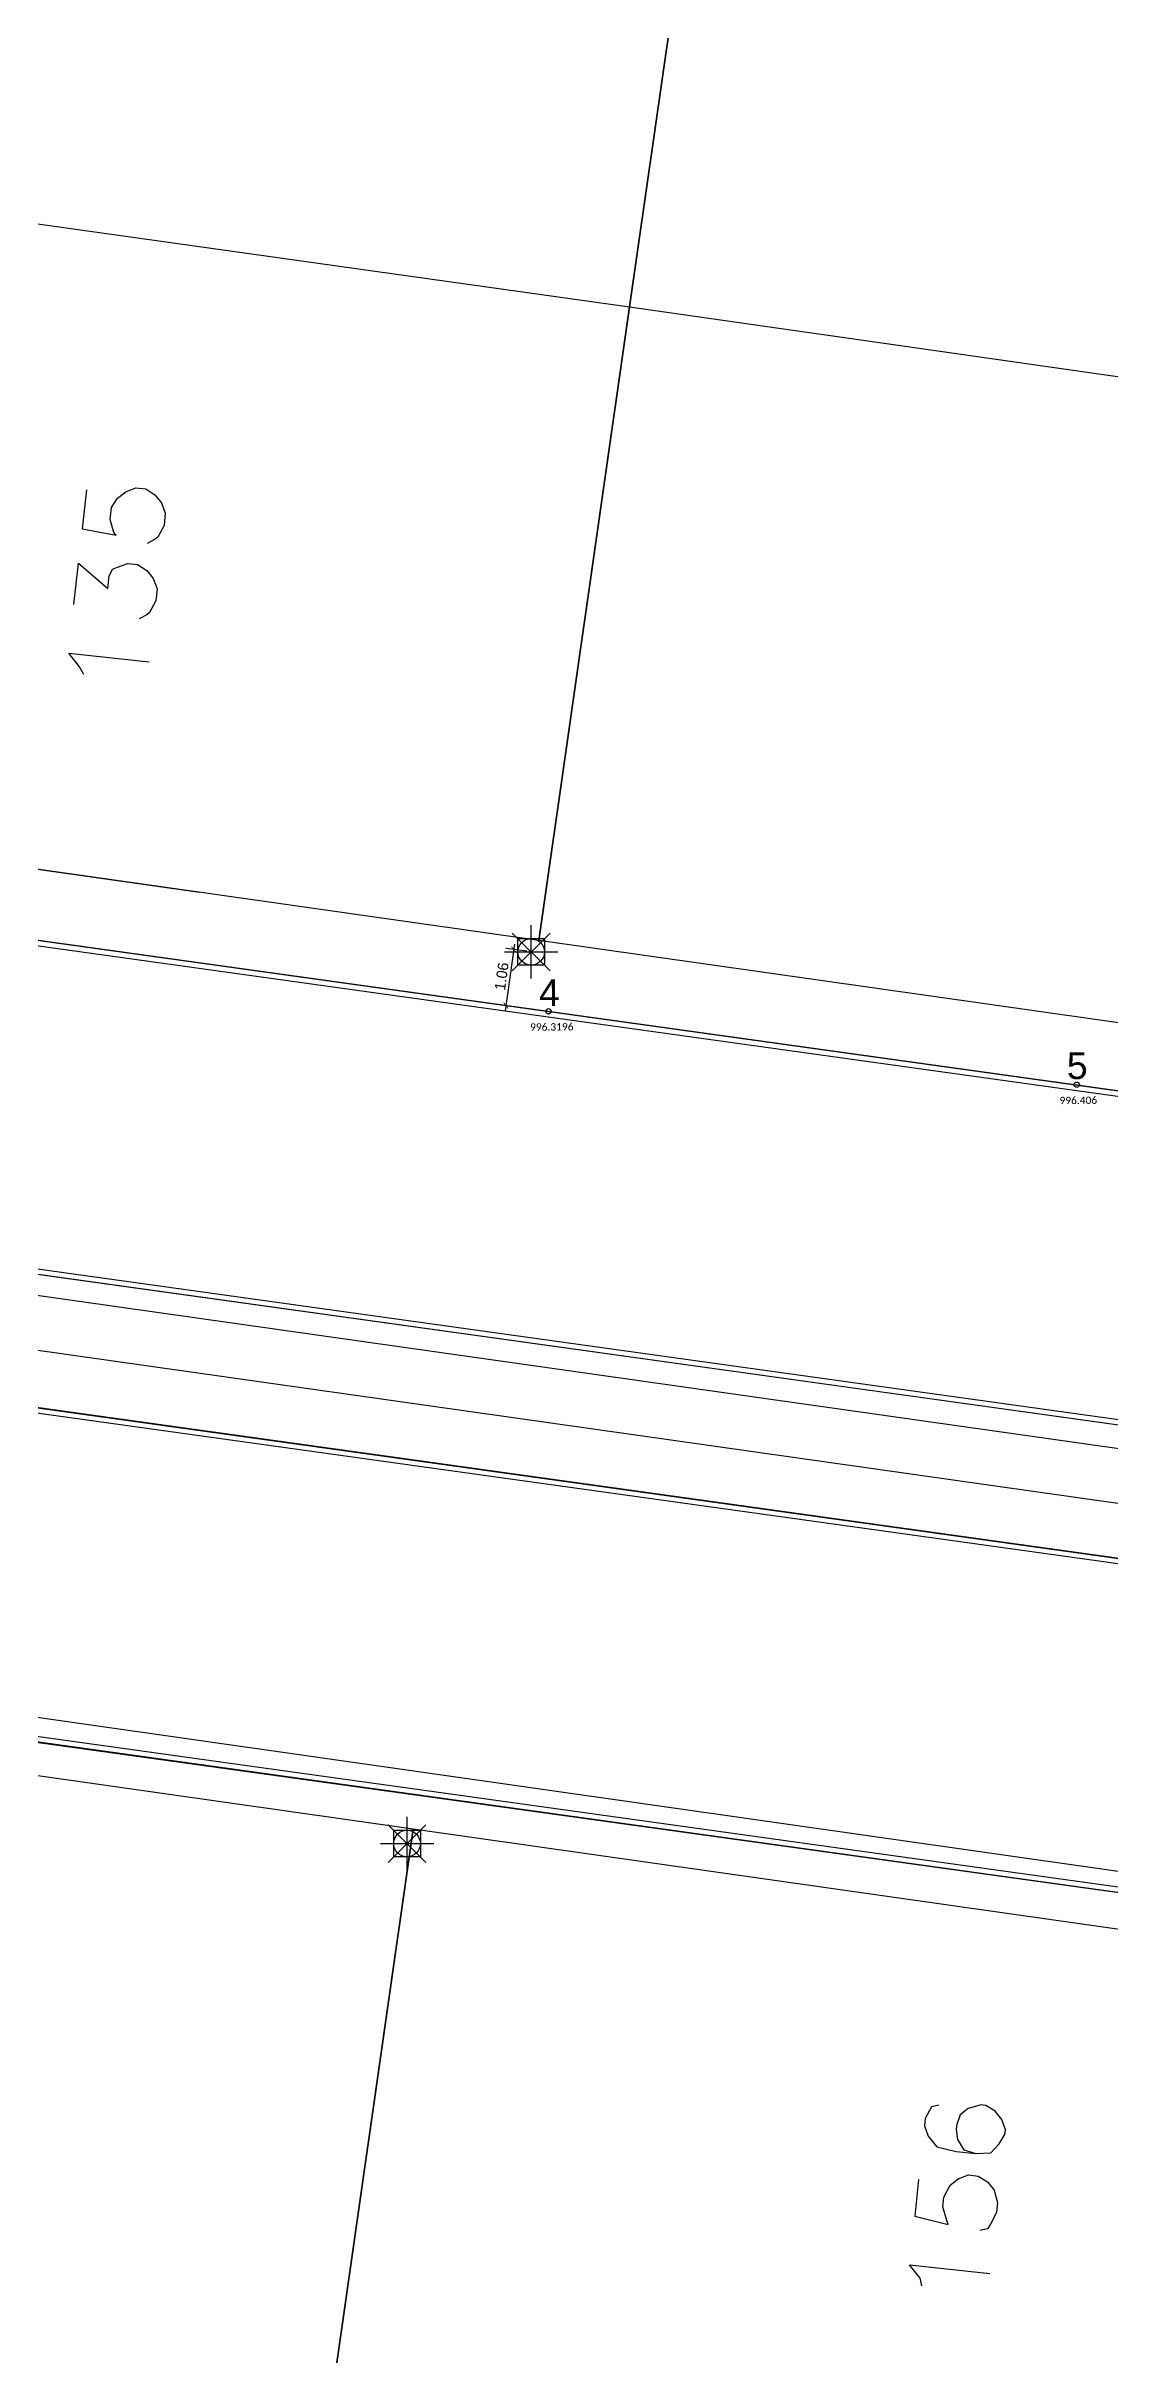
# Model space of a CAD drawing. Header units: metres. Extents: x -977055 to 805873, y -1033982 to 242021.
# Drawn here: x 879.27 to 899.21, y 1030.53 to 1073.81 of the extents above; entities that cross this region are included whole.
import ezdxf

# ---------------------------------------------------------------- set-up
doc = ezdxf.new("R2010")
doc.units = ezdxf.units.M
doc.header["$PDMODE"] = 32
doc.header["$PDSIZE"] = 1.5
for name, color, linetype in [('12-CONDICIONES EXISTENTES', 2, 'Continuous'), ('C-ROAD-PROF-TEXT', 11, 'Continuous'), ('LOTE 243', 6, 'Continuous'), ('PUNTOS V', 4, 'Continuous'), ('V-NODE', 1, 'Continuous')]:
    doc.layers.add(name, color=color, linetype=linetype)
doc.layers.add('PDF2_area escolar', color=7, linetype='Continuous', true_color=0x989898)
doc.layers.add('PDF_Geometry', color=7, linetype='Continuous', true_color=0x797979)
doc.styles.add('CITY2', font='stylu.ttf', dxfattribs={"height": 0.2})
doc.styles.get("Standard").update_dxf_attribs({"font": 'arial.ttf'})
doc.dimstyles.new('COTAS2', dxfattribs={"dimtxt": 0.02, "dimasz": 0.1, "dimexe": 0.15, "dimexo": 0.08, "dimgap": 0.05, "dimtad": 1, "dimzin": 0, "dimdsep": 46, "dimtxsty": 'CITY2', "dimblk": 'ARCHTICK', "dimcen": 1, "dimdle": 0.1, "dimclrd": 1, "dimclre": 1, "dimclrt": 2, "dimadec": 0, "dimazin": 0, "dimtfac": 1, "dimtofl": 0, "dimtmove": 0, "dimatfit": 3, "dimldrblk": 'ARCHTICK', "dimfxl": 0.18, "dimtolj": 1, "dimtzin": 0, "dimarcsym": 0})

# ---------------------------------------------------------------- blocks, each defined once
blk = doc.blocks.new('*U2498')
at = {"color": 0, "linetype": 'ByBlock', "lineweight": -2, "transparency": 16777216}
for p, q in [((0, -1), (0, 1)), ((-1, 0), (1, 0))]:
    blk.add_line(p, q, dxfattribs=at)
blk.add_lwpolyline([(-0.5, -0.5), (-0.5, 0.5), (0.5, 0.5), (0.5, -0.5)], close=True, dxfattribs=at)
blk = doc.blocks.new('*U2774', base_point=(886.033, 1040.117, 997.839))
at = {"layer": 'V-NODE', "color": 130, "lineweight": -2, "xscale": 0.5, "yscale": 0.5, "zscale": 0.5}
blk.add_blockref('*U2498', (886.033, 1040.117, 997.839), dxfattribs=at)
blk = doc.blocks.new('*U2780', base_point=(888.361, 1056.832, 997.203))
at = {"layer": 'V-NODE', "color": 130, "lineweight": -2, "xscale": 0.5, "yscale": 0.5, "zscale": 0.5}
blk.add_blockref('*U2498', (888.361, 1056.832, 997.203), dxfattribs=at)
blk = doc.blocks.new('*U2823')
at = {"color": 0, "linetype": 'ByBlock', "lineweight": -2, "transparency": 16777216}
for p, q in [((-0.707, -0.707), (0.707, 0.707)), ((-0.707, 0.707), (0.707, -0.707))]:
    blk.add_line(p, q, dxfattribs=at)
blk.add_circle((0, 0), 0.5, dxfattribs=at)
blk = doc.blocks.new('*U2832', base_point=(886.033, 1040.117, 997.839))
at = {"layer": 'V-NODE', "color": 50, "lineweight": -2, "xscale": 0.5, "yscale": 0.5, "zscale": 0.5}
blk.add_blockref('*U2823', (886.033, 1040.117, 997.839), dxfattribs=at)
blk = doc.blocks.new('*U2835', base_point=(888.361, 1056.832, 997.203))
at = {"layer": 'V-NODE', "color": 50, "lineweight": -2, "xscale": 0.5, "yscale": 0.5, "zscale": 0.5}
blk.add_blockref('*U2823', (888.361, 1056.832, 997.203), dxfattribs=at)
blk = doc.blocks.new('base')
at = {"layer": 'PDF_Geometry', "lineweight": 25, "extrusion": (-0.000787417, 0.063364, 0.99799), "elevation": 0.026}
for points in [[(-314.355, -197.288), (-299.601, -195.681), (-292.744, -194.188), (-282.663, -192.111), (-274.476, -190.361), (-258.037, -185.154), (-248.029, -180.61), (-240.539, -177.71), (-228.643, -174.042), (-222.733, -172.714), (-217.384, -171.04), (-209.935, -169.248), (-202.16, -164.759), (-196.196, -160.284), (-195.073, -159.817), (-178.095, -157.457), (-154.298, -156.614), (-136.667, -154.611), (-124.436, -153.164), (-118.066, -151.474), (-100.79, -146.646), (-80.955, -140.967), (-73.385, -139.328), (-61.694, -135.822), (-40.504, -131.604), (-37.727, -130.872), (-17.661, -129.441), (1.311, -127.461), (21.092, -124.929), (41.006, -122.83), (47.376, -123.458), (63.592, -123.186), (81.402, -124.312), (85.639, -96.072), (88.705, -66.393), (92.811, -40.781), (97.16, -22.386), (100.596, -1.562), (102.483, 8.32), (109.691, 37.361), (117.528, 76.62), (126.217, 115.638), (131.513, 149.592), (134.682, 173.973), (136.916, 195.591), (139.956, 229.678), (141.558, 250.676), (142.614, 271.37), (143.252, 283.21), (147.066, 312.938), (152.58, 355.631), (153.554, 396.042), (150.869, 418.02), (151.777, 438.639), (150.959, 458.028), (151.777, 438.639), (150.869, 418.02), (153.554, 396.042), (152.58, 355.631), (147.066, 312.938), (143.252, 283.21), (142.614, 271.37), (141.558, 250.676), (139.956, 229.678), (136.916, 195.591), (134.682, 173.973), (131.513, 149.592), (126.217, 115.638), (117.528, 76.62), (109.691, 37.361), (102.483, 8.32), (100.596, -1.562), (97.16, -22.386), (92.811, -40.781), (88.705, -66.393), (85.639, -96.072), (81.402, -124.312), (63.592, -123.186), (47.376, -123.458), (41.006, -122.83), (21.092, -124.929), (1.311, -127.461), (-17.661, -129.441), (-37.727, -130.872), (-40.504, -131.604), (-61.694, -135.822), (-73.385, -139.328), (-80.955, -140.967), (-100.79, -146.646), (-118.066, -151.474), (-124.436, -153.164), (-136.667, -154.611), (-154.298, -156.614), (-178.095, -157.457), (-195.073, -159.817), (-196.196, -160.284), (-202.16, -164.759), (-209.935, -169.248), (-217.384, -171.04), (-222.733, -172.714), (-228.643, -174.042), (-240.539, -177.71), (-248.029, -180.61), (-258.037, -185.154), (-274.476, -190.361), (-282.663, -192.111), (-292.744, -194.188), (-299.601, -195.681), (-314.355, -197.288), (-312.178, -178.446), (-309.146, -157.898), (-306.876, -132.899), (-305.823, -118.002), (-298.643, -78.802), (-291.055, -45.077), (-282.252, -15.116), (-275.645, 10.473), (-270.319, 33.898), (-263.825, 63.164), (-258.15, 86.408), (-284.424, 123.888)], [(4.42, -98.575), (-37.003, -101.004), (-27.234, -38.004)], [(2.105, -49.282), (2.193, -48.551), (1.559, -48.428), (1.599, -48.479), (1.663, -48.719), (1.635, -48.947), (1.522, -49.119), (1.368, -49.24), (1.175, -49.309), (0.992, -49.287), (0.82, -49.174), (0.699, -49.02), (0.63, -48.826), (0.657, -48.598), (0.776, -48.38), (0.828, -48.34), (0.976, -48.265)], [(2.364, -47.134), (2.27, -47.911), (1.726, -47.428), (1.698, -47.657), (1.636, -47.788), (1.539, -47.823), (1.345, -47.892), (1.162, -47.87), (0.991, -47.757), (0.87, -47.603), (0.801, -47.409), (0.828, -47.181), (0.947, -46.963), (0.998, -46.923), (1.146, -46.848)], [(2.198, -45.816), (2.273, -45.964), (2.474, -46.22), (0.966, -46.038)], [(15.461, -35.033), (-25.236, -28.738)], [(-11.71, 51.199), (-13.594, 49.803), (-24.492, -20.249), (-23.096, -22.133), (15.367, -28.112), (17.206, -26.71), (28.103, 43.341), (26.707, 45.225)], [(-13.506, -18.744), (-13.363, -18.715), (-13.244, -18.498), (-13.228, -18.36), (-13.297, -18.167), (-13.458, -17.962), (-13.818, -17.872), (-14.184, -17.828), (-14.464, -17.841), (-14.623, -18.007), (-14.736, -18.179), (-14.747, -18.27), (-14.678, -18.464), (-14.557, -18.618), (-14.385, -18.731), (-14.294, -18.742), (-14.054, -18.678), (-13.901, -18.558), (-13.833, -18.38), (-13.822, -18.289), (-13.846, -18.1), (-13.961, -17.901), (-14.184, -17.828)], [(-13.107, -17.355), (-13.024, -16.669), (-13.653, -16.501), (-13.618, -16.598), (-13.554, -16.837), (-13.576, -17.02), (-13.695, -17.238), (-13.849, -17.358), (-14.043, -17.428), (-14.226, -17.406), (-14.397, -17.292), (-14.518, -17.138), (-14.582, -16.899), (-14.56, -16.716), (-14.441, -16.499), (-14.384, -16.413), (-14.242, -16.383)], [(-13.144, -15.356), (-13.115, -15.499), (-12.914, -15.755), (-14.422, -15.573)]]:
    blk.add_lwpolyline(points, dxfattribs=at)
for points in [[(-8.124, -52.594), (-9.968, -64.429), (9.787, -67.504), (11.636, -55.624)], [(-27.879, -49.519), (-29.722, -61.353), (-9.968, -64.429), (-8.124, -52.594)], [(-8.124, -52.594), (-6.276, -40.714), (12.479, -43.623), (13.312, -44.79), (11.636, -55.624)], [(-27.879, -49.519), (-26.197, -38.639), (-25.076, -37.8), (-6.276, -40.714), (-8.124, -52.594)], [(-1.863, -12.171), (-3.712, -24.051), (15.043, -26.96), (16.209, -26.127), (17.891, -15.247)], [(-21.618, -9.096), (-23.299, -19.976), (-22.466, -21.143), (-3.712, -24.051), (-1.863, -12.171)], [(-0.02, -0.337), (-1.863, -12.171), (17.891, -15.247), (19.74, -3.367)]]:
    blk.add_lwpolyline(points, close=True, dxfattribs=at)
blk.add_lwpolyline([(-25.248, -28.783, 1.000018), (-25.403, -29.738), (15.294, -36.033)], format="xyb", dxfattribs=at)
blk = doc.blocks.new('_ArchTick')
at = {"color": 0, "linetype": 'ByBlock', "const_width": 0.15}
blk.add_lwpolyline([(-0.5, -0.5), (0.5, 0.5)], dxfattribs=at)
blk = doc.blocks.new('*D4196')
at = {"layer": '12-CONDICIONES EXISTENTES', "color": 1, "lineweight": -2, "transparency": 16777216}
blk.add_line((888.048, 1056.976), (887.874, 1055.728), dxfattribs=at)
at = {"layer": '12-CONDICIONES EXISTENTES', "color": 1, "linetype": 'Continuous', "lineweight": -2, "transparency": 16777216}
for p, q in [((888.282, 1056.843), (887.886, 1056.898)), ((888.136, 1055.792), (887.74, 1055.848))]:
    blk.add_line(p, q, dxfattribs=at)
at = {"layer": 'Defpoints', "color": 0, "transparency": 16777216}
for p in [(888.361, 1056.832, 997.203), (887.888, 1055.827), (888.215, 1055.781, 997.203)]:
    blk.add_point(p, dxfattribs=at)
at = {"layer": '12-CONDICIONES EXISTENTES', "color": 1, "lineweight": -2, "transparency": 16777216, "xscale": 0.1, "yscale": 0.1, "zscale": 0.1}
for p, rotation in [((888.034, 1056.877), 82.08258103561387), ((887.888, 1055.827), 262.0825810356138)]:
    blk.add_blockref('_ArchTick', p, dxfattribs=dict(at, rotation=rotation))
at = {"layer": '12-CONDICIONES EXISTENTES', "color": 2, "transparency": 16777216, "insert": (887.808, 1056.373), "char_height": 0.2, "attachment_point": 5, "rotation": 82.0826, "style": 'CITY2'}
blk.add_mtext('\\A1;1.06', dxfattribs=at)
blk = doc.blocks.new('*D5337')
at = {"color": 1, "linetype": 'Continuous', "lineweight": -2, "transparency": 16777216}
for p, q in [((879.321, 839.447), (907.47, 1041.662)), ((886.452, 838.455), (914.601, 1040.669))]:
    blk.add_line(p, q, dxfattribs=at)
at = {"color": 1, "lineweight": -2, "transparency": 16777216}
blk.add_line((907.35, 1041.527), (914.679, 1040.507), dxfattribs=at)
at = {"layer": 'Defpoints', "color": 0, "transparency": 16777216}
for p in [(914.58, 1040.521), (879.31, 839.368, 1010.921), (886.441, 838.375, 1010.921)]:
    blk.add_point(p, dxfattribs=at)
at = {"color": 1, "lineweight": -2, "transparency": 16777216, "xscale": 0.1, "yscale": 0.1, "zscale": 0.1}
for p, rotation in [((907.449, 1041.514), 172.075246697287), ((914.58, 1040.521), 352.075246697287)]:
    blk.add_blockref('_ArchTick', p, dxfattribs=dict(at, rotation=rotation))
at = {"color": 2, "transparency": 16777216, "insert": (911.036, 1041.174), "char_height": 0.2, "attachment_point": 5, "rotation": 352.0752, "style": 'CITY2'}
blk.add_mtext('\\A1;7.20', dxfattribs=at)

msp = doc.modelspace()

# ---------------------------------------------------------------- linework, layer by layer
at = {"color": 6, "elevation": 998.163}
msp.add_lwpolyline([(954.21746, 1046.58721), (869.07453, 1058.44769), (858.611, 1059.787), (828.71241, 1064.10714), (827.83391, 1057.84181), (858.20959, 1053.61045, -1), (857.86743, 1051.15417), (857.86788, 1051.15411), (800.43381, 1059.15472), (799.57841, 1053.01401), (807.82417, 1051.86537), (809.291, 1050.371), (816.452, 1049.358), (818.23877, 1050.41461)], format="xyb", dxfattribs=at)
at = {"color": 6}
msp.add_lwpolyline([(906.60621, 1044.45569), (867.47202, 1049.90711, -1), (867.81418, 1052.3634), (906.94838, 1046.91197, -1)], format="xyb", close=True, dxfattribs=at)
at = {"color": 6, "elevation": 998.163}
msp.add_lwpolyline([(818.23877, 1050.41461), (858.20376, 1044.84745), (866.869, 1043.709), (905.327, 1038.372), (955.01601, 1031.45227)], dxfattribs=at)
at = {"layer": '12-CONDICIONES EXISTENTES', "color": 1, "linetype": 'Continuous', "elevation": 997.203}
for points in [[(867.14573, 1058.61541), (957.84176, 1045.98138)], [(867.15953, 1058.71446), (957.85555, 1046.08042)], [(866.30412, 1052.57375), (957.00015, 1039.93972)], [(866.31792, 1052.67279), (957.01395, 1040.03876)], [(857.88026, 1051.24325), (956.65799, 1037.48343)], [(857.86649, 1051.1442), (956.64419, 1037.38439)], [(865.2621, 1044.05606), (955.81638, 1031.44177)], [(865.34733, 1043.94322), (955.80258, 1031.34273)]]:
    msp.add_lwpolyline(points, dxfattribs=at)
at = {"layer": 'LOTE 243', "elevation": 996.782}
msp.add_lwpolyline([(816.42216, 1067.27715), (882.14281, 1057.94888)], dxfattribs=at)
at = {"layer": 'PUNTOS V', "color": 1}
for centre in [(888.68619, 1055.71884, 997.971), (898.59085, 1054.34109, 997.971)]:
    msp.add_circle(centre, 0.05, dxfattribs=at)

# ---------------------------------------------------------------- block references
at = {"layer": 'PDF2_area escolar'}
msp.add_blockref('base', (882.736, 1016.336, 999.038), dxfattribs=at)
at = {"layer": 'V-NODE'}
for name, p in [('*U2780', (888.361, 1056.832, 997.203)), ('*U2835', (888.361, 1056.832, 997.203)), ('*U2774', (886.033, 1040.117, 997.839)), ('*U2832', (886.033, 1040.117, 997.839))]:
    msp.add_blockref(name, p, dxfattribs=at)

# ---------------------------------------------------------------- texts
at = {"layer": 'C-ROAD-PROF-TEXT', "color": 11, "linetype": 'Continuous', "lineweight": -3, "attachment_point": 8, "rotation": 0.571108}
for s, insert, char_height in [('{\\C2;4}', (888.70371, 1055.81764, 996.877), 0.5), ('{\\fCalibri|b0|i0|c0|p34;\\H0.91667x;\\C256;996.3196}', (888.74866, 1055.35503, 1011.104), 0.15), ('{\\C2;5}', (898.60218, 1054.44077, 996.877), 0.5), ('{\\fCalibri|b0|i0|c0|p34;\\H0.91667x;\\C256;996.406}', (898.62137, 1053.97861, 1011.104), 0.15)]:
    msp.add_mtext(s, dxfattribs=dict(at, insert=insert, char_height=char_height))

# ---------------------------------------------------------------- dimensions: what is measured, and where the dimension line sits
dim = msp.add_aligned_dim(p1=(879.30998, 839.3681, 1010.921), p2=(886.44122, 838.37542, 1010.921), distance=204.0945, dimstyle='COTAS2')
dim.commit()
dim.dimension.update_dxf_attribs({"geometry": '*D5337', "text_midpoint": (911.03638, 1041.17356)})
at = {"layer": '12-CONDICIONES EXISTENTES', "color": 1}
dim = msp.add_aligned_dim(p1=(888.361, 1056.832, 997.203), p2=(888.2149, 1055.78142, 997.203), distance=-0.32983, dimstyle='COTAS2', dxfattribs=at)
dim.commit()
dim.dimension.update_dxf_attribs({"geometry": '*D4196', "text_midpoint": (887.80827, 1056.37342)})

doc.saveas('drawing.dxf')
